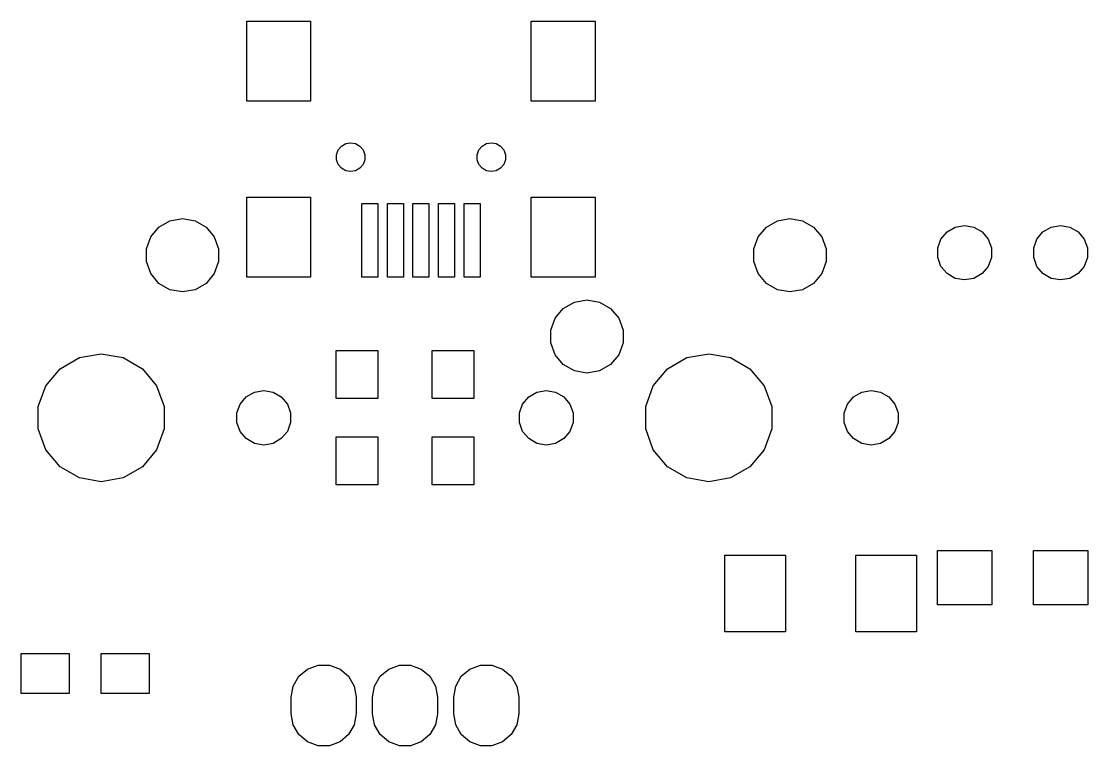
# Model space of a CAD drawing. Extents: x 16 to 275, y -108 to -10.
# Drawn here: x 133.5 to 166.85, y -32.26 to -9.6 of the extents above; entities that cross this region are included whole.
import ezdxf

# ---------------------------------------------------------------- set-up
doc = ezdxf.new("R2010")
doc.units = 0
doc.header["$MEASUREMENT"] = 0
doc.layers.add('BLACK', color=7, linetype='CONTINUOUS')

msp = doc.modelspace()

# ---------------------------------------------------------------- linework, layer by layer
at = {"layer": 'Black'}
for p, q in [((140.55, -12.1008), (140.55, -9.6015)), ((140.55, -9.6015), (142.549, -9.6015)), ((142.549, -9.6015), (142.549, -12.1008)), ((149.451, -12.1008), (149.451, -9.6015)), ((149.451, -9.6015), (151.45, -9.6015)), ((151.45, -9.6015), (151.45, -12.1008)), ((142.549, -12.1008), (140.55, -12.1008)), ((151.45, -12.1008), (149.451, -12.1008)), ((143.356, -13.7725), (143.41, -13.6253)), ((143.41, -13.6253), (143.51, -13.5052)), ((143.51, -13.5052), (143.646, -13.4268)), ((143.646, -13.4268), (143.8, -13.3996)), ((143.8, -13.3996), (143.955, -13.4268)), ((143.955, -13.4268), (144.09, -13.5052)), ((144.09, -13.5052), (144.191, -13.6253)), ((144.191, -13.6253), (144.245, -13.7725)), ((147.755, -13.7725), (147.809, -13.6253)), ((147.809, -13.6253), (147.91, -13.5052)), ((147.91, -13.5052), (148.045, -13.4268)), ((148.045, -13.4268), (148.2, -13.3996)), ((148.2, -13.3996), (148.354, -13.4268)), ((148.354, -13.4268), (148.49, -13.5052)), ((148.49, -13.5052), (148.59, -13.6253)), ((148.59, -13.6253), (148.644, -13.7725)), ((143.356, -13.9293), (143.356, -13.7725)), ((143.41, -14.0765), (143.356, -13.9293)), ((144.245, -13.9293), (144.191, -14.0765)), ((144.245, -13.7725), (144.245, -13.9293)), ((147.755, -13.9293), (147.755, -13.7725)), ((147.809, -14.0765), (147.755, -13.9293)), ((148.644, -13.9293), (148.59, -14.0765)), ((148.644, -13.7725), (148.644, -13.9293)), ((143.51, -14.1966), (143.41, -14.0765)), ((143.646, -14.275), (143.51, -14.1966)), ((143.8, -14.3022), (143.646, -14.275)), ((143.955, -14.275), (143.8, -14.3022)), ((144.09, -14.1966), (143.955, -14.275)), ((144.191, -14.0765), (144.09, -14.1966)), ((147.91, -14.1966), (147.809, -14.0765)), ((148.045, -14.275), (147.91, -14.1966)), ((148.2, -14.3022), (148.045, -14.275)), ((148.354, -14.275), (148.2, -14.3022)), ((148.49, -14.1966), (148.354, -14.275)), ((148.59, -14.0765), (148.49, -14.1966)), ((140.55, -17.5999), (140.55, -15.1006)), ((140.55, -15.1006), (142.549, -15.1006)), ((142.549, -15.1006), (142.549, -17.5999)), ((144.15, -17.5999), (144.15, -15.2987)), ((144.15, -15.2987), (144.65, -15.2987)), ((144.65, -15.2987), (144.65, -17.5999)), ((144.95, -17.5999), (144.95, -15.2987)), ((144.95, -15.2987), (145.45, -15.2987)), ((145.45, -15.2987), (145.45, -17.5999)), ((145.75, -17.5999), (145.75, -15.2987)), ((145.75, -15.2987), (146.25, -15.2987)), ((146.25, -15.2987), (146.25, -17.5999)), ((146.55, -17.5999), (146.55, -15.2987)), ((146.55, -15.2987), (147.05, -15.2987)), ((147.05, -15.2987), (147.05, -17.5999)), ((147.35, -17.5999), (147.35, -15.2987)), ((147.35, -15.2987), (147.85, -15.2987)), ((147.85, -15.2987), (147.85, -17.5999)), ((149.451, -17.5999), (149.451, -15.1006)), ((149.451, -15.1006), (151.45, -15.1006)), ((151.45, -15.1006), (151.45, -17.5999)), ((137.802, -16.0411), (138.148, -15.8418)), ((138.148, -15.8418), (138.54, -15.7726)), ((138.54, -15.7726), (138.932, -15.8418)), ((138.932, -15.8418), (139.278, -16.0411)), ((156.802, -16.0411), (157.148, -15.8418)), ((157.148, -15.8418), (157.54, -15.7726)), ((157.54, -15.7726), (157.932, -15.8418)), ((157.932, -15.8418), (158.278, -16.0411)), ((162.711, -16.038), (163.003, -15.9866)), ((163.003, -15.9866), (163.294, -16.038)), ((165.711, -16.038), (166.003, -15.9866)), ((166.003, -15.9866), (166.294, -16.038)), ((137.546, -16.3463), (137.802, -16.0411)), ((139.278, -16.0411), (139.534, -16.3463)), ((156.546, -16.3463), (156.802, -16.0411)), ((158.278, -16.0411), (158.534, -16.3463)), ((162.264, -16.413), (162.454, -16.1861)), ((162.454, -16.1861), (162.711, -16.038)), ((163.294, -16.038), (163.551, -16.1861)), ((163.551, -16.1861), (163.741, -16.413)), ((165.264, -16.413), (165.454, -16.1861)), ((165.454, -16.1861), (165.711, -16.038)), ((166.294, -16.038), (166.551, -16.1861)), ((166.551, -16.1861), (166.741, -16.413)), ((137.41, -16.7208), (137.546, -16.3463)), ((139.534, -16.3463), (139.67, -16.7208)), ((156.41, -16.7208), (156.546, -16.3463)), ((158.534, -16.3463), (158.67, -16.7208)), ((162.163, -16.6914), (162.264, -16.413)), ((163.741, -16.413), (163.842, -16.6914)), ((165.163, -16.6914), (165.264, -16.413)), ((166.741, -16.413), (166.842, -16.6914)), ((137.41, -17.1192), (137.41, -16.7208)), ((139.67, -16.7208), (139.67, -17.1192)), ((156.41, -17.1192), (156.41, -16.7208)), ((158.67, -16.7208), (158.67, -17.1192)), ((162.163, -16.9876), (162.163, -16.6914)), ((162.264, -17.2659), (162.163, -16.9876)), ((163.842, -16.9876), (163.741, -17.2659)), ((163.842, -16.6914), (163.842, -16.9876)), ((165.163, -16.9876), (165.163, -16.6914)), ((165.264, -17.2659), (165.163, -16.9876)), ((166.842, -16.9876), (166.741, -17.2659)), ((166.842, -16.6914), (166.842, -16.9876)), ((137.546, -17.4937), (137.41, -17.1192)), ((139.67, -17.1192), (139.534, -17.4937)), ((156.546, -17.4937), (156.41, -17.1192)), ((158.67, -17.1192), (158.534, -17.4937)), ((162.454, -17.4928), (162.264, -17.2659)), ((163.741, -17.2659), (163.551, -17.4928)), ((165.454, -17.4928), (165.264, -17.2659)), ((166.741, -17.2659), (166.551, -17.4928)), ((137.802, -17.7989), (137.546, -17.4937)), ((139.534, -17.4937), (139.278, -17.7989)), ((142.549, -17.5999), (140.55, -17.5999)), ((144.65, -17.5999), (144.15, -17.5999)), ((145.45, -17.5999), (144.95, -17.5999)), ((146.25, -17.5999), (145.75, -17.5999)), ((147.05, -17.5999), (146.55, -17.5999)), ((147.85, -17.5999), (147.35, -17.5999)), ((151.45, -17.5999), (149.451, -17.5999)), ((156.802, -17.7989), (156.546, -17.4937)), ((158.534, -17.4937), (158.278, -17.7989)), ((162.711, -17.6409), (162.454, -17.4928)), ((163.003, -17.6924), (162.711, -17.6409)), ((163.294, -17.6409), (163.003, -17.6924)), ((163.551, -17.4928), (163.294, -17.6409)), ((165.711, -17.6409), (165.454, -17.4928)), ((166.003, -17.6924), (165.711, -17.6409)), ((166.294, -17.6409), (166.003, -17.6924)), ((166.551, -17.4928), (166.294, -17.6409)), ((138.148, -17.9982), (137.802, -17.7989)), ((138.54, -18.0674), (138.148, -17.9982)), ((138.932, -17.9982), (138.54, -18.0674)), ((139.278, -17.7989), (138.932, -17.9982)), ((157.148, -17.9982), (156.802, -17.7989)), ((157.54, -18.0674), (157.148, -17.9982)), ((157.932, -17.9982), (157.54, -18.0674)), ((158.278, -17.7989), (157.932, -17.9982)), ((150.798, -18.3818), (151.19, -18.3126)), ((151.19, -18.3126), (151.582, -18.3818)), ((150.196, -18.8863), (150.452, -18.5811)), ((150.452, -18.5811), (150.798, -18.3818)), ((151.582, -18.3818), (151.928, -18.5811)), ((151.928, -18.5811), (152.184, -18.8863)), ((150.06, -19.2608), (150.196, -18.8863)), ((152.184, -18.8863), (152.32, -19.2608)), ((150.06, -19.6592), (150.06, -19.2608)), ((152.32, -19.2608), (152.32, -19.6592)), ((150.196, -20.0337), (150.06, -19.6592)), ((152.32, -19.6592), (152.184, -20.0337)), ((135.315, -20.1192), (136, -19.9985)), ((136, -19.9985), (136.685, -20.1192)), ((143.35, -21.4), (143.35, -19.9)), ((143.35, -19.9), (144.65, -19.9)), ((144.65, -19.9), (144.65, -21.4)), ((146.35, -21.4), (146.35, -19.9)), ((146.35, -19.9), (147.65, -19.9)), ((147.65, -19.9), (147.65, -21.4)), ((154.315, -20.1192), (155, -19.9985)), ((155, -19.9985), (155.685, -20.1192)), ((134.713, -20.4667), (135.315, -20.1192)), ((136.685, -20.1192), (137.287, -20.4667)), ((150.452, -20.3389), (150.196, -20.0337)), ((150.798, -20.5382), (150.452, -20.3389)), ((151.928, -20.3389), (151.582, -20.5382)), ((152.184, -20.0337), (151.928, -20.3389)), ((153.713, -20.4667), (154.315, -20.1192)), ((155.685, -20.1192), (156.287, -20.4667)), ((134.267, -20.9992), (134.713, -20.4667)), ((137.287, -20.4667), (137.733, -20.9992)), ((151.19, -20.6074), (150.798, -20.5382)), ((151.582, -20.5382), (151.19, -20.6074)), ((153.267, -20.9992), (153.713, -20.4667)), ((156.287, -20.4667), (156.733, -20.9992)), ((134.029, -21.6524), (134.267, -20.9992)), ((137.733, -20.9992), (137.971, -21.6524)), ((153.029, -21.6524), (153.267, -20.9992)), ((156.733, -20.9992), (156.971, -21.6524)), ((140.531, -21.3457), (140.788, -21.1974)), ((140.788, -21.1974), (141.08, -21.1458)), ((141.08, -21.1458), (141.372, -21.1974)), ((141.372, -21.1974), (141.629, -21.3457)), ((149.371, -21.3457), (149.628, -21.1974)), ((149.628, -21.1974), (149.92, -21.1458)), ((149.92, -21.1458), (150.212, -21.1974)), ((150.212, -21.1974), (150.469, -21.3457)), ((159.531, -21.3457), (159.788, -21.1974)), ((159.788, -21.1974), (160.08, -21.1458)), ((160.08, -21.1458), (160.372, -21.1974)), ((160.372, -21.1974), (160.629, -21.3457)), ((134.029, -22.3476), (134.029, -21.6524)), ((137.971, -21.6524), (137.971, -22.3476)), ((140.239, -21.8517), (140.34, -21.5729)), ((140.34, -21.5729), (140.531, -21.3457)), ((141.629, -21.3457), (141.82, -21.5729)), ((141.82, -21.5729), (141.921, -21.8517)), ((144.65, -21.4), (143.35, -21.4)), ((147.65, -21.4), (146.35, -21.4)), ((149.079, -21.8517), (149.18, -21.5729)), ((149.18, -21.5729), (149.371, -21.3457)), ((150.469, -21.3457), (150.66, -21.5729)), ((150.66, -21.5729), (150.761, -21.8517)), ((153.029, -22.3476), (153.029, -21.6524)), ((156.971, -21.6524), (156.971, -22.3476)), ((159.239, -21.8517), (159.34, -21.5729)), ((159.34, -21.5729), (159.531, -21.3457)), ((160.629, -21.3457), (160.82, -21.5729)), ((160.82, -21.5729), (160.921, -21.8517)), ((140.239, -22.1483), (140.239, -21.8517)), ((141.921, -21.8517), (141.921, -22.1483)), ((149.079, -22.1483), (149.079, -21.8517)), ((150.761, -21.8517), (150.761, -22.1483)), ((159.239, -22.1483), (159.239, -21.8517)), ((160.921, -21.8517), (160.921, -22.1483)), ((140.34, -22.4271), (140.239, -22.1483)), ((141.921, -22.1483), (141.82, -22.4271)), ((149.18, -22.4271), (149.079, -22.1483)), ((150.761, -22.1483), (150.66, -22.4271)), ((159.34, -22.4271), (159.239, -22.1483)), ((160.921, -22.1483), (160.82, -22.4271)), ((134.267, -23.0008), (134.029, -22.3476)), ((137.971, -22.3476), (137.733, -23.0008)), ((140.531, -22.6543), (140.34, -22.4271)), ((140.788, -22.8026), (140.531, -22.6543)), ((141.629, -22.6543), (141.372, -22.8026)), ((141.82, -22.4271), (141.629, -22.6543)), ((143.35, -24.1), (143.35, -22.6)), ((143.35, -22.6), (144.65, -22.6)), ((144.65, -22.6), (144.65, -24.1)), ((146.35, -24.1), (146.35, -22.6)), ((146.35, -22.6), (147.65, -22.6)), ((147.65, -22.6), (147.65, -24.1)), ((149.371, -22.6543), (149.18, -22.4271)), ((149.628, -22.8026), (149.371, -22.6543)), ((150.469, -22.6543), (150.212, -22.8026)), ((150.66, -22.4271), (150.469, -22.6543)), ((153.267, -23.0008), (153.029, -22.3476)), ((156.971, -22.3476), (156.733, -23.0008)), ((159.531, -22.6543), (159.34, -22.4271)), ((159.788, -22.8026), (159.531, -22.6543)), ((160.629, -22.6543), (160.372, -22.8026)), ((160.82, -22.4271), (160.629, -22.6543)), ((134.713, -23.5332), (134.267, -23.0008)), ((137.733, -23.0008), (137.287, -23.5332)), ((141.08, -22.8542), (140.788, -22.8026)), ((141.372, -22.8026), (141.08, -22.8542)), ((149.92, -22.8542), (149.628, -22.8026)), ((150.212, -22.8026), (149.92, -22.8542)), ((153.713, -23.5332), (153.267, -23.0008)), ((156.733, -23.0008), (156.287, -23.5332)), ((160.08, -22.8542), (159.788, -22.8026)), ((160.372, -22.8026), (160.08, -22.8542)), ((135.315, -23.8808), (134.713, -23.5332)), ((137.287, -23.5332), (136.685, -23.8808)), ((154.315, -23.8808), (153.713, -23.5332)), ((156.287, -23.5332), (155.685, -23.8808)), ((136, -24.0015), (135.315, -23.8808)), ((136.685, -23.8808), (136, -24.0015)), ((155, -24.0015), (154.315, -23.8808)), ((155.685, -23.8808), (155, -24.0015)), ((144.65, -24.1), (143.35, -24.1)), ((147.65, -24.1), (146.35, -24.1)), ((155.5, -28.7), (155.5, -26.3)), ((155.5, -26.3), (157.4, -26.3)), ((157.4, -26.3), (157.4, -28.7)), ((159.6, -28.7), (159.6, -26.3)), ((159.6, -26.3), (161.5, -26.3)), ((161.5, -26.3), (161.5, -28.7)), ((162.153, -27.8491), (162.153, -26.1498)), ((162.153, -26.1498), (163.852, -26.1498)), ((163.852, -26.1498), (163.852, -27.8491)), ((165.153, -27.8491), (165.153, -26.1498)), ((165.153, -26.1498), (166.852, -26.1498)), ((166.852, -26.1498), (166.852, -27.8491)), ((163.852, -27.8491), (162.153, -27.8491)), ((166.852, -27.8491), (165.153, -27.8491)), ((157.4, -28.7), (155.5, -28.7)), ((161.5, -28.7), (159.6, -28.7)), ((133.5, -30.625), (133.5, -29.375)), ((133.5, -29.375), (135, -29.375)), ((135, -29.375), (135, -30.625)), ((136, -30.625), (136, -29.375)), ((136, -29.375), (137.5, -29.375)), ((137.5, -29.375), (137.5, -30.625)), ((142.182, -30.0881), (142.452, -29.8613)), ((142.452, -29.8613), (142.784, -29.7406)), ((142.784, -29.7406), (143.136, -29.7406)), ((143.136, -29.7406), (143.468, -29.8613)), ((143.468, -29.8613), (143.738, -30.0881)), ((144.722, -30.0881), (144.992, -29.8613)), ((144.992, -29.8613), (145.324, -29.7406)), ((145.324, -29.7406), (145.676, -29.7406)), ((145.676, -29.7406), (146.008, -29.8613)), ((146.008, -29.8613), (146.278, -30.0881)), ((147.262, -30.0881), (147.532, -29.8613)), ((147.532, -29.8613), (147.864, -29.7406)), ((147.864, -29.7406), (148.216, -29.7406)), ((148.216, -29.7406), (148.548, -29.8613)), ((148.548, -29.8613), (148.818, -30.0881)), ((142.005, -30.3937), (142.182, -30.0881)), ((143.738, -30.0881), (143.915, -30.3937)), ((144.545, -30.3937), (144.722, -30.0881)), ((146.278, -30.0881), (146.455, -30.3937)), ((147.085, -30.3937), (147.262, -30.0881)), ((148.818, -30.0881), (148.995, -30.3937)), ((135, -30.625), (133.5, -30.625)), ((137.5, -30.625), (136, -30.625)), ((141.944, -30.7411), (142.005, -30.3937)), ((143.915, -30.3937), (143.976, -30.7411)), ((144.484, -30.7411), (144.545, -30.3937)), ((146.455, -30.3937), (146.516, -30.7411)), ((147.024, -30.7411), (147.085, -30.3937)), ((148.995, -30.3937), (149.056, -30.7411)), ((141.944, -31.2589), (141.944, -30.7411)), ((143.976, -30.7411), (143.976, -31.2589)), ((144.484, -31.2589), (144.484, -30.7411)), ((146.516, -30.7411), (146.516, -31.2589)), ((147.024, -31.2589), (147.024, -30.7411)), ((149.056, -30.7411), (149.056, -31.2589)), ((142.005, -31.6063), (141.944, -31.2589)), ((143.976, -31.2589), (143.915, -31.6063)), ((144.545, -31.6063), (144.484, -31.2589)), ((146.516, -31.2589), (146.455, -31.6063)), ((147.085, -31.6063), (147.024, -31.2589)), ((149.056, -31.2589), (148.995, -31.6063)), ((142.182, -31.9119), (142.005, -31.6063)), ((143.915, -31.6063), (143.738, -31.9119)), ((144.722, -31.9119), (144.545, -31.6063)), ((146.455, -31.6063), (146.278, -31.9119)), ((147.262, -31.9119), (147.085, -31.6063)), ((148.995, -31.6063), (148.818, -31.9119)), ((142.452, -32.1387), (142.182, -31.9119)), ((143.738, -31.9119), (143.468, -32.1387)), ((144.992, -32.1387), (144.722, -31.9119)), ((146.278, -31.9119), (146.008, -32.1387)), ((147.532, -32.1387), (147.262, -31.9119)), ((148.818, -31.9119), (148.548, -32.1387)), ((142.784, -32.2594), (142.452, -32.1387)), ((143.136, -32.2594), (142.784, -32.2594)), ((143.468, -32.1387), (143.136, -32.2594)), ((145.324, -32.2594), (144.992, -32.1387)), ((145.676, -32.2594), (145.324, -32.2594)), ((146.008, -32.1387), (145.676, -32.2594)), ((147.864, -32.2594), (147.532, -32.1387)), ((148.216, -32.2594), (147.864, -32.2594)), ((148.548, -32.1387), (148.216, -32.2594))]:
    msp.add_line(p, q, dxfattribs=at)

doc.saveas('drawing.dxf')
